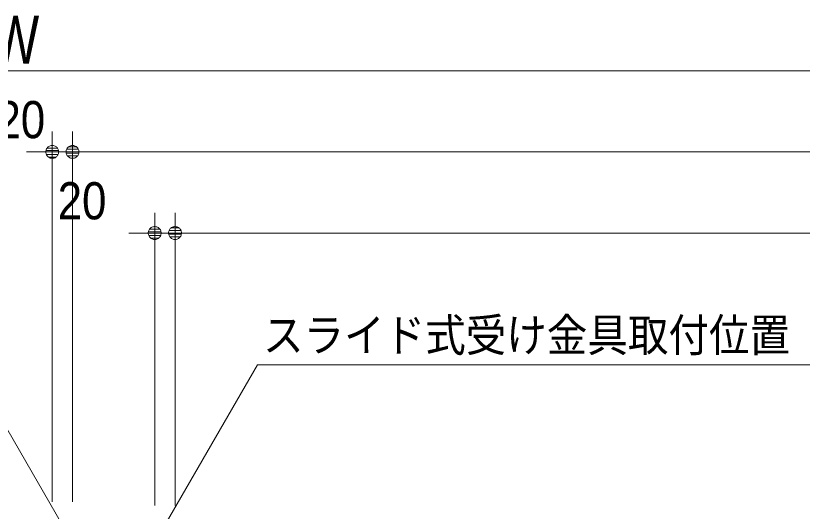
# Model space of a CAD drawing. Units: millimetres, scale not verified. Extents: x -6062 to 6062, y -3045 to 3045.
# Drawn here: x -3212 to -2436, y 406 to 894 of the extents above; entities that cross this region are included whole.
import ezdxf
from ezdxf.enums import TextEntityAlignment as Align

# ---------------------------------------------------------------- set-up
doc = ezdxf.new("R2010")
doc.units = ezdxf.units.MM
doc.header["$LTSCALE"] = 20
for name, color, linetype, lineweight in [('0-2_2寸法-1', 7, 'Continuous', 9), ('0-3_0', 7, 'Continuous', 9), ('0-4_2寸法-3', 7, 'Continuous', 9), ('0-5_2寸法-2', 7, 'Continuous', 9)]:
    doc.layers.add(name, color=color, linetype=linetype, lineweight=lineweight)
doc.styles.add('ＭＳ ゴシック', font='')
doc.styles.add('ＭＳ Ｐゴシック', font='')
doc.styles.get('ＭＳ ゴシック').set_extended_font_data('MS Gothic')
doc.styles.get('ＭＳ Ｐゴシック').set_extended_font_data('MS PGothic')

# ---------------------------------------------------------------- blocks, each defined once
blk = doc.blocks.new('_Dot')
at = {"layer": '0-3_0'}
for p, q in [((-10, 0), (-20, 0)), ((9.78, 2), (-9.78, 2)), ((7.99, 6), (-7.99, 6)), ((9.16, -3.98), (-9.16, -3.98)), ((6, -7.98), (-6, -7.98))]:
    blk.add_line(p, q, dxfattribs=at)
for points in [[(10, 0), (9.92, 1.25), (9.69, 2.49), (9.3, 3.68), (8.76, 4.82), (8.09, 5.88), (7.29, 6.85), (6.37, 7.71), (5.36, 8.44), (4.26, 9.05), (3.09, 9.51), (1.87, 9.82), (0.63, 9.98), (-0.63, 9.98), (-1.87, 9.82), (-3.09, 9.51), (-4.26, 9.05), (-5.36, 8.44), (-6.37, 7.71), (-7.29, 6.85), (-8.09, 5.88), (-8.76, 4.82), (-9.3, 3.68), (-9.69, 2.49), (-9.92, 1.25), (-10, 0), (0, 0)], [(-10, 0), (-9.92, -1.25), (-9.69, -2.49), (-9.3, -3.68), (-8.76, -4.82), (-8.09, -5.88), (-7.29, -6.85), (-6.37, -7.71), (-5.36, -8.44), (-4.26, -9.05), (-3.09, -9.51), (-1.87, -9.82), (-0.63, -9.98), (0.63, -9.98), (1.87, -9.82), (3.09, -9.51), (4.26, -9.05), (5.36, -8.44), (6.37, -7.71), (7.29, -6.85), (8.09, -5.88), (8.76, -4.82), (9.3, -3.68), (9.69, -2.49), (9.92, -1.25), (10, 0), (0, 0)]]:
    blk.add_lwpolyline(points, close=True, dxfattribs=at)

msp = doc.modelspace()

# ---------------------------------------------------------------- linework, layer by layer
at = {"layer": '0-2_2寸法-1'}
for p, q in [((-5581.79, 840), (-841.21, 840)), ((-3155.5, 415.08), (-3155.5, 780)), ((-3142.79, 760), (-848.21, 760)), ((-3054.5, 415.25), (-3054.5, 700)), ((-3041.79, 680), (-848.21, 680))]:
    msp.add_line(p, q, dxfattribs=at)
at = {"layer": '0-4_2寸法-3'}
for points in [[(-3165.5, 391.8), (-3256.83, 550), (-3873.62, 550)], [(-3064.5, 391.8), (-2973.17, 550), (-2371.24, 550)]]:
    msp.add_lwpolyline(points, dxfattribs=at)
at = {"layer": '0-5_2寸法-2'}
for p, q in [((-3175.5, 414.88), (-3175.5, 780)), ((-3155.5, 415.08), (-3155.5, 780)), ((-3188.21, 760), (-3200.92, 760)), ((-3155.5, 760), (-3175.5, 760)), ((-3142.79, 760), (-3130.08, 760)), ((-3074.5, 411.47), (-3074.5, 700)), ((-3054.5, 411.27), (-3054.5, 700)), ((-3087.21, 680), (-3099.92, 680)), ((-3054.5, 680), (-3074.5, 680)), ((-3041.79, 680), (-3029.08, 680))]:
    msp.add_line(p, q, dxfattribs=at)

# ---------------------------------------------------------------- block references
at = {"layer": '0-2_2寸法-1', "xscale": 0.6356201, "yscale": 0.6356201, "rotation": 180}
for p in [(-3155.5, 760), (-3054.5, 680)]:
    msp.add_blockref('_Dot', p, dxfattribs=at)
at = {"layer": '0-5_2寸法-2', "xscale": 0.6356201, "yscale": 0.6356201}
for p in [(-3175.5, 760), (-3074.5, 680)]:
    msp.add_blockref('_Dot', p, dxfattribs=at)
at = {"layer": '0-5_2寸法-2', "xscale": 0.6356201, "yscale": 0.6356201, "rotation": 180}
for p in [(-3155.5, 760), (-3054.5, 680)]:
    msp.add_blockref('_Dot', p, dxfattribs=at)

# ---------------------------------------------------------------- texts
at = {"layer": '0-2_2寸法-1', "style": 'ＭＳ Ｐゴシック', "width": 0.8}
msp.add_text('W', height=47.17, dxfattribs=at).set_placement((-3234.96, 832.93), align=Align.BOTTOM_LEFT)
at = {"layer": '0-4_2寸法-3', "style": 'ＭＳ ゴシック', "width": 0.9}
msp.add_text('スライド式受け金具取付位置', height=32.55, dxfattribs=at).set_placement((-2967.76, 553.34), align=Align.BOTTOM_LEFT)
at = {"layer": '0-5_2寸法-2', "style": 'ＭＳ Ｐゴシック', "width": 0.9}
for p in [(-3230.48, 762.48), (-3170.14, 682.48)]:
    msp.add_text('20', height=36.66, dxfattribs=at).set_placement(p, align=Align.BOTTOM_LEFT)

doc.saveas('drawing.dxf')
